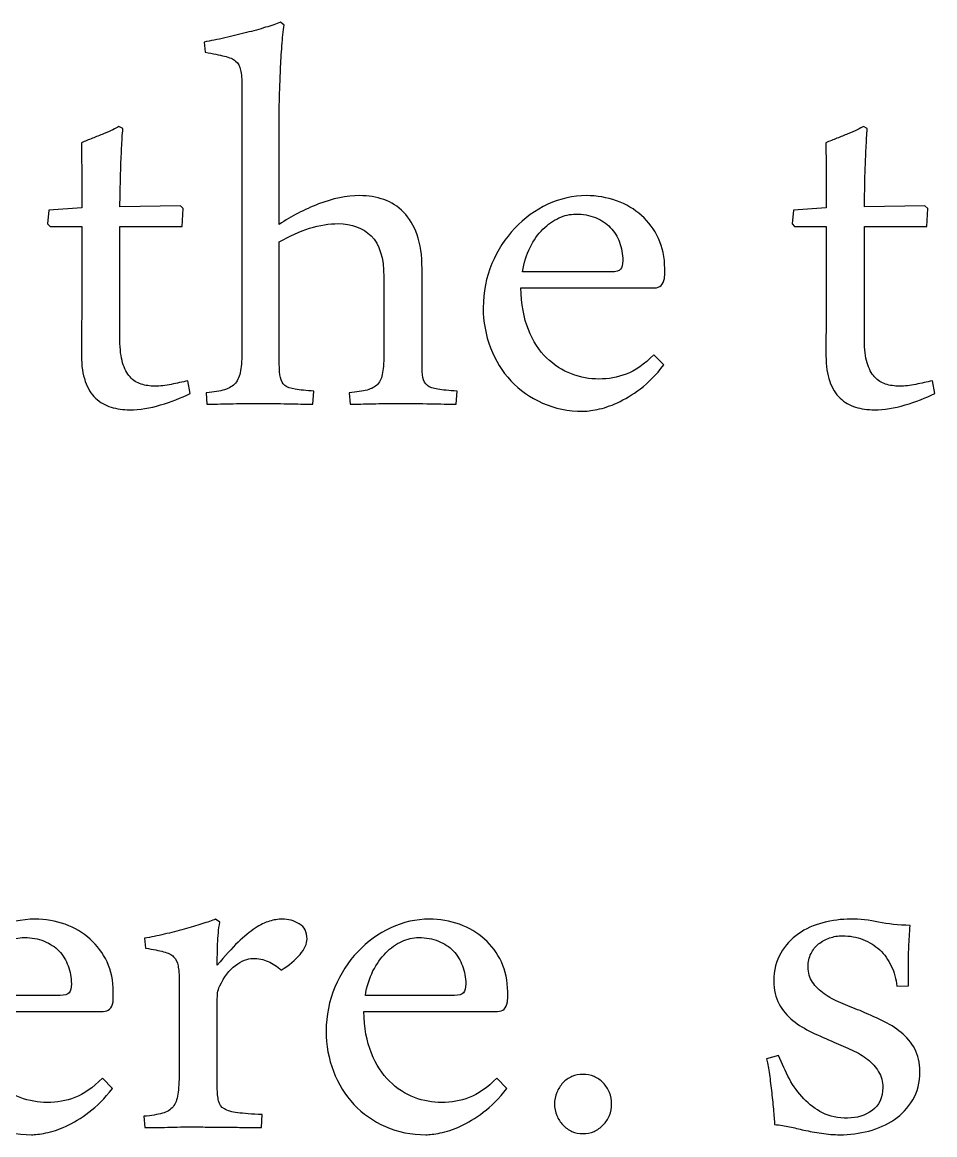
# Model space of a CAD drawing. Extents: x -303 to 288, y -142 to 145.
# Drawn here: x 29.08 to 39.76, y -122.49 to -109.47 of the extents above; entities that cross this region are included whole.
import ezdxf

# ---------------------------------------------------------------- set-up
doc = ezdxf.new("R2010")
doc.units = 0
doc.header["$MEASUREMENT"] = 0
doc.layers.add('LAYER_1', color=7, linetype='CONTINUOUS')

msp = doc.modelspace()

# ---------------------------------------------------------------- linework, layer by layer
at = {"layer": 'LAYER_1', "color": 250}
for points, knots in [([(32.1485, -109.5019), (32.1372, -109.571), (32.1287, -109.6529), (32.1216, -109.746), (32.1216, -109.746), (32.1146, -109.8406), (32.1089, -109.9337), (32.1047, -110.0282), (32.1047, -110.0282), (32.1005, -110.1214), (32.0977, -110.2089), (32.0948, -110.2921), (32.0948, -110.2921), (32.092, -110.3754), (32.0906, -110.4403), (32.0906, -110.4911), (32.0906, -110.4911), (32.0906, -110.4911), (32.0906, -111.8344), (32.0906, -111.8344), (32.0906, -111.8344), (32.2317, -111.7399), (32.3841, -111.6609), (32.5492, -111.596), (32.5492, -111.596), (32.7157, -111.5311), (32.8766, -111.4986), (33.0332, -111.4986), (33.0332, -111.4986), (33.132, -111.4986), (33.2265, -111.5141), (33.314, -111.5452), (33.314, -111.5452), (33.4029, -111.5748), (33.4805, -111.6242), (33.5454, -111.6919), (33.5454, -111.6919), (33.6118, -111.7597), (33.664, -111.8471), (33.7035, -111.9558), (33.7035, -111.9558), (33.7416, -112.0645), (33.7613, -112.1985), (33.7613, -112.3551), (33.7613, -112.3551), (33.7613, -112.3551), (33.7613, -113.4671), (33.7613, -113.4671), (33.7613, -113.4671), (33.7613, -113.5334), (33.7642, -113.5856), (33.7712, -113.6265), (33.7712, -113.6265), (33.7783, -113.6661), (33.7952, -113.6971), (33.8234, -113.7197), (33.8234, -113.7197), (33.8502, -113.7408), (33.8926, -113.7564), (33.9476, -113.7648), (33.9476, -113.7648), (34.0026, -113.7733), (34.076, -113.7804), (34.1706, -113.786), (34.1706, -113.786), (34.1706, -113.786), (34.1621, -113.9384), (34.1621, -113.9384), (34.1621, -113.9384), (34.0732, -113.9384), (33.973, -113.937), (33.8587, -113.9342), (33.8587, -113.9342), (33.7444, -113.9313), (33.6202, -113.9299), (33.4876, -113.9299), (33.4876, -113.9299), (33.3803, -113.9299), (33.2787, -113.9313), (33.1828, -113.9342), (33.1828, -113.9342), (33.0854, -113.937), (32.9994, -113.9384), (32.9217, -113.9384), (32.9217, -113.9384), (32.9217, -113.9384), (32.909, -113.8058), (32.909, -113.8058), (32.909, -113.8058), (32.9951, -113.7973), (33.0643, -113.7874), (33.1179, -113.7733), (33.1179, -113.7733), (33.1715, -113.7592), (33.2138, -113.7366), (33.2421, -113.7042), (33.2421, -113.7042), (33.2717, -113.6731), (33.29, -113.628), (33.2999, -113.5687), (33.2999, -113.5687), (33.3098, -113.5094), (33.314, -113.4276), (33.314, -113.3217), (33.314, -113.3217), (33.314, -113.3217), (33.314, -112.4497), (33.314, -112.4497), (33.314, -112.4497), (33.314, -112.2267), (33.2646, -112.0673), (33.1659, -111.9699), (33.1659, -111.9699), (33.0671, -111.874), (32.9387, -111.826), (32.7806, -111.826), (32.7806, -111.826), (32.6762, -111.826), (32.5647, -111.8443), (32.4462, -111.881), (32.4462, -111.881), (32.3277, -111.9191), (32.2091, -111.9713), (32.0906, -112.0405), (32.0906, -112.0405), (32.0906, -112.0405), (32.0906, -113.4671), (32.0906, -113.4671), (32.0906, -113.4671), (32.0906, -113.5334), (32.0948, -113.5856), (32.1033, -113.6265), (32.1033, -113.6265), (32.1118, -113.6661), (32.1287, -113.6971), (32.1569, -113.7197), (32.1569, -113.7197), (32.1851, -113.7408), (32.2247, -113.7564), (32.2783, -113.7648), (32.2783, -113.7648), (32.3333, -113.7733), (32.4053, -113.7804), (32.4956, -113.786), (32.4956, -113.786), (32.4956, -113.786), (32.4829, -113.9384), (32.4829, -113.9384), (32.4829, -113.9384), (32.3954, -113.9384), (32.2966, -113.937), (32.188, -113.9342), (32.188, -113.9342), (32.0793, -113.9313), (31.958, -113.9299), (31.8267, -113.9299), (31.8267, -113.9299), (31.7181, -113.9299), (31.6137, -113.9313), (31.5121, -113.9342), (31.5121, -113.9342), (31.4105, -113.937), (31.3201, -113.9384), (31.2439, -113.9384), (31.2439, -113.9384), (31.2439, -113.9384), (31.2355, -113.8058), (31.2355, -113.8058), (31.2355, -113.8058), (31.3258, -113.7973), (31.3978, -113.786), (31.4514, -113.7691), (31.4514, -113.7691), (31.5064, -113.7521), (31.5473, -113.7267), (31.5784, -113.6929), (31.5784, -113.6929), (31.608, -113.6576), (31.6278, -113.6096), (31.6376, -113.5475), (31.6376, -113.5475), (31.6475, -113.4854), (31.6532, -113.4022), (31.6532, -113.2978), (31.6532, -113.2978), (31.6532, -113.2978), (31.6532, -110.2173), (31.6532, -110.2173), (31.6532, -110.2173), (31.6532, -110.1383), (31.6475, -110.0748), (31.6376, -110.0297), (31.6376, -110.0297), (31.6278, -109.9845), (31.6094, -109.9492), (31.5798, -109.9238), (31.5798, -109.9238), (31.5516, -109.8998), (31.5078, -109.8801), (31.45, -109.866), (31.45, -109.866), (31.3921, -109.8519), (31.3159, -109.8377), (31.2228, -109.8208), (31.2228, -109.8208), (31.2228, -109.8208), (31.2101, -109.7009), (31.2101, -109.7009), (31.2101, -109.7009), (31.2877, -109.6868), (31.3695, -109.6712), (31.4556, -109.6515), (31.4556, -109.6515), (31.5431, -109.6317), (31.6264, -109.612), (31.7068, -109.5908), (31.7068, -109.5908), (31.7858, -109.571), (31.862, -109.5499), (31.9311, -109.5287), (31.9311, -109.5287), (32.0017, -109.509), (32.0596, -109.4892), (32.1033, -109.4694), (32.1033, -109.4694), (32.1033, -109.4694), (32.1485, -109.5019), (32.1485, -109.5019)], [0, 0, 0, 0, 0.0172414, 0.0172414, 0.0172414, 0.0172414, 0.0344828, 0.0344828, 0.0344828, 0.0344828, 0.0517241, 0.0517241, 0.0517241, 0.0517241, 0.0689655, 0.0689655, 0.0689655, 0.0689655, 0.0862069, 0.0862069, 0.0862069, 0.0862069, 0.1034483, 0.1034483, 0.1034483, 0.1034483, 0.1206897, 0.1206897, 0.1206897, 0.1206897, 0.137931, 0.137931, 0.137931, 0.137931, 0.1551724, 0.1551724, 0.1551724, 0.1551724, 0.1724138, 0.1724138, 0.1724138, 0.1724138, 0.1896552, 0.1896552, 0.1896552, 0.1896552, 0.2068966, 0.2068966, 0.2068966, 0.2068966, 0.2241379, 0.2241379, 0.2241379, 0.2241379, 0.2413793, 0.2413793, 0.2413793, 0.2413793, 0.2586207, 0.2586207, 0.2586207, 0.2586207, 0.2758621, 0.2758621, 0.2758621, 0.2758621, 0.2931034, 0.2931034, 0.2931034, 0.2931034, 0.3103448, 0.3103448, 0.3103448, 0.3103448, 0.3275862, 0.3275862, 0.3275862, 0.3275862, 0.3448276, 0.3448276, 0.3448276, 0.3448276, 0.362069, 0.362069, 0.362069, 0.362069, 0.3793103, 0.3793103, 0.3793103, 0.3793103, 0.3965517, 0.3965517, 0.3965517, 0.3965517, 0.4137931, 0.4137931, 0.4137931, 0.4137931, 0.4310345, 0.4310345, 0.4310345, 0.4310345, 0.4482759, 0.4482759, 0.4482759, 0.4482759, 0.4655172, 0.4655172, 0.4655172, 0.4655172, 0.4827586, 0.4827586, 0.4827586, 0.4827586, 0.5, 0.5, 0.5, 0.5, 0.5172414, 0.5172414, 0.5172414, 0.5172414, 0.5344828, 0.5344828, 0.5344828, 0.5344828, 0.5517241, 0.5517241, 0.5517241, 0.5517241, 0.5689655, 0.5689655, 0.5689655, 0.5689655, 0.5862069, 0.5862069, 0.5862069, 0.5862069, 0.6034483, 0.6034483, 0.6034483, 0.6034483, 0.6206897, 0.6206897, 0.6206897, 0.6206897, 0.637931, 0.637931, 0.637931, 0.637931, 0.6551724, 0.6551724, 0.6551724, 0.6551724, 0.6724138, 0.6724138, 0.6724138, 0.6724138, 0.6896552, 0.6896552, 0.6896552, 0.6896552, 0.7068966, 0.7068966, 0.7068966, 0.7068966, 0.7241379, 0.7241379, 0.7241379, 0.7241379, 0.7413793, 0.7413793, 0.7413793, 0.7413793, 0.7586207, 0.7586207, 0.7586207, 0.7586207, 0.7758621, 0.7758621, 0.7758621, 0.7758621, 0.7931034, 0.7931034, 0.7931034, 0.7931034, 0.8103448, 0.8103448, 0.8103448, 0.8103448, 0.8275862, 0.8275862, 0.8275862, 0.8275862, 0.8448276, 0.8448276, 0.8448276, 0.8448276, 0.862069, 0.862069, 0.862069, 0.862069, 0.8793103, 0.8793103, 0.8793103, 0.8793103, 0.8965517, 0.8965517, 0.8965517, 0.8965517, 0.9137931, 0.9137931, 0.9137931, 0.9137931, 0.9310345, 0.9310345, 0.9310345, 0.9310345, 0.9482759, 0.9482759, 0.9482759, 0.9482759, 0.9655172, 0.9655172, 0.9655172, 0.9655172, 1, 1, 1, 1]), ([(30.2604, -110.714), (30.2548, -110.7804), (30.2491, -110.8566), (30.2463, -110.9426), (30.2463, -110.9426), (30.2421, -111.0301), (30.2378, -111.1162), (30.235, -111.2037), (30.235, -111.2037), (30.2322, -111.2912), (30.2308, -111.3716), (30.2294, -111.4478), (30.2294, -111.4478), (30.228, -111.524), (30.2265, -111.5847), (30.2265, -111.6313), (30.2265, -111.6313), (30.2265, -111.6313), (30.9335, -111.6186), (30.9335, -111.6186), (30.9335, -111.6186), (30.9335, -111.6186), (30.9674, -111.6482), (30.9674, -111.6482), (30.9674, -111.6482), (30.9674, -111.6482), (30.9547, -111.8584), (30.9547, -111.8584), (30.9547, -111.8584), (30.9547, -111.8584), (30.2265, -111.8584), (30.2265, -111.8584), (30.2265, -111.8584), (30.2265, -111.8584), (30.2265, -113.1905), (30.2265, -113.1905), (30.2265, -113.1905), (30.2265, -113.2978), (30.2378, -113.3852), (30.2576, -113.4544), (30.2576, -113.4544), (30.2788, -113.5235), (30.307, -113.5786), (30.3451, -113.6195), (30.3451, -113.6195), (30.3818, -113.6618), (30.4255, -113.69), (30.4749, -113.7042), (30.4749, -113.7042), (30.5243, -113.7197), (30.5779, -113.7281), (30.6358, -113.7281), (30.6358, -113.7281), (30.6964, -113.7281), (30.7599, -113.7211), (30.8263, -113.707), (30.8263, -113.707), (30.8926, -113.6929), (30.9575, -113.6788), (31.021, -113.6661), (31.021, -113.6661), (31.021, -113.6661), (31.0492, -113.8142), (31.0492, -113.8142), (31.0492, -113.8142), (30.942, -113.8664), (30.8263, -113.9116), (30.7021, -113.9483), (30.7021, -113.9483), (30.5779, -113.9864), (30.458, -114.0047), (30.3423, -114.0047), (30.3423, -114.0047), (30.2632, -114.0047), (30.1884, -113.9948), (30.1221, -113.9737), (30.1221, -113.9737), (30.0544, -113.9525), (29.9937, -113.9172), (29.9415, -113.8678), (29.9415, -113.8678), (29.8893, -113.8185), (29.8484, -113.7535), (29.8202, -113.6717), (29.8202, -113.6717), (29.7905, -113.5899), (29.7764, -113.4911), (29.7764, -113.3725), (29.7764, -113.3725), (29.7764, -113.3725), (29.7764, -113.2611), (29.7764, -113.2611), (29.7764, -113.2611), (29.7764, -113.2103), (29.7764, -113.1313), (29.7778, -113.0212), (29.7778, -113.0212), (29.7792, -112.9097), (29.7806, -112.763), (29.7806, -112.5781), (29.7806, -112.5781), (29.7806, -112.5781), (29.7806, -111.8584), (29.7806, -111.8584), (29.7806, -111.8584), (29.7806, -111.8584), (29.4081, -111.8584), (29.4081, -111.8584), (29.4081, -111.8584), (29.4081, -111.8584), (29.3799, -111.8302), (29.3799, -111.8302), (29.3799, -111.8302), (29.3799, -111.8302), (29.3954, -111.6694), (29.3954, -111.6694), (29.3954, -111.6694), (29.3954, -111.6694), (29.7806, -111.6397), (29.7806, -111.6397), (29.7806, -111.6397), (29.7806, -111.6397), (29.7806, -111.2968), (29.7806, -111.2968), (29.7806, -111.2968), (29.7806, -111.2277), (29.7792, -111.1571), (29.7778, -111.0866), (29.7778, -111.0866), (29.7764, -111.0146), (29.7764, -110.9455), (29.7764, -110.8791), (29.7764, -110.8791), (29.8173, -110.8622), (29.8611, -110.8453), (29.9048, -110.8269), (29.9048, -110.8269), (29.9486, -110.81), (29.9909, -110.7916), (30.0332, -110.7761), (30.0332, -110.7761), (30.0741, -110.7592), (30.1108, -110.7437), (30.1419, -110.7281), (30.1419, -110.7281), (30.1743, -110.7126), (30.1983, -110.6999), (30.2153, -110.6886), (30.2153, -110.6886), (30.2153, -110.6886), (30.2604, -110.714), (30.2604, -110.714)], [0, 0, 0, 0, 0.025641, 0.025641, 0.025641, 0.025641, 0.0512821, 0.0512821, 0.0512821, 0.0512821, 0.0769231, 0.0769231, 0.0769231, 0.0769231, 0.1025641, 0.1025641, 0.1025641, 0.1025641, 0.1282051, 0.1282051, 0.1282051, 0.1282051, 0.1538462, 0.1538462, 0.1538462, 0.1538462, 0.1794872, 0.1794872, 0.1794872, 0.1794872, 0.2051282, 0.2051282, 0.2051282, 0.2051282, 0.2307692, 0.2307692, 0.2307692, 0.2307692, 0.2564103, 0.2564103, 0.2564103, 0.2564103, 0.2820513, 0.2820513, 0.2820513, 0.2820513, 0.3076923, 0.3076923, 0.3076923, 0.3076923, 0.3333333, 0.3333333, 0.3333333, 0.3333333, 0.3589744, 0.3589744, 0.3589744, 0.3589744, 0.3846154, 0.3846154, 0.3846154, 0.3846154, 0.4102564, 0.4102564, 0.4102564, 0.4102564, 0.4358974, 0.4358974, 0.4358974, 0.4358974, 0.4615385, 0.4615385, 0.4615385, 0.4615385, 0.4871795, 0.4871795, 0.4871795, 0.4871795, 0.5128205, 0.5128205, 0.5128205, 0.5128205, 0.5384615, 0.5384615, 0.5384615, 0.5384615, 0.5641026, 0.5641026, 0.5641026, 0.5641026, 0.5897436, 0.5897436, 0.5897436, 0.5897436, 0.6153846, 0.6153846, 0.6153846, 0.6153846, 0.6410256, 0.6410256, 0.6410256, 0.6410256, 0.6666667, 0.6666667, 0.6666667, 0.6666667, 0.6923077, 0.6923077, 0.6923077, 0.6923077, 0.7179487, 0.7179487, 0.7179487, 0.7179487, 0.7435897, 0.7435897, 0.7435897, 0.7435897, 0.7692308, 0.7692308, 0.7692308, 0.7692308, 0.7948718, 0.7948718, 0.7948718, 0.7948718, 0.8205128, 0.8205128, 0.8205128, 0.8205128, 0.8461538, 0.8461538, 0.8461538, 0.8461538, 0.8717949, 0.8717949, 0.8717949, 0.8717949, 0.8974359, 0.8974359, 0.8974359, 0.8974359, 0.9230769, 0.9230769, 0.9230769, 0.9230769, 0.9487179, 0.9487179, 0.9487179, 0.9487179, 1, 1, 1, 1]), ([(38.9711, -110.714), (38.9655, -110.7804), (38.9598, -110.8566), (38.957, -110.9426), (38.957, -110.9426), (38.9528, -111.0301), (38.9485, -111.1162), (38.9457, -111.2037), (38.9457, -111.2037), (38.9429, -111.2912), (38.9415, -111.3716), (38.9401, -111.4478), (38.9401, -111.4478), (38.9387, -111.524), (38.9372, -111.5847), (38.9372, -111.6313), (38.9372, -111.6313), (38.9372, -111.6313), (39.6442, -111.6186), (39.6442, -111.6186), (39.6442, -111.6186), (39.6442, -111.6186), (39.6781, -111.6482), (39.6781, -111.6482), (39.6781, -111.6482), (39.6781, -111.6482), (39.6654, -111.8584), (39.6654, -111.8584), (39.6654, -111.8584), (39.6654, -111.8584), (38.9372, -111.8584), (38.9372, -111.8584), (38.9372, -111.8584), (38.9372, -111.8584), (38.9372, -113.1905), (38.9372, -113.1905), (38.9372, -113.1905), (38.9372, -113.2978), (38.9485, -113.3852), (38.9683, -113.4544), (38.9683, -113.4544), (38.9895, -113.5235), (39.0177, -113.5786), (39.0558, -113.6195), (39.0558, -113.6195), (39.0925, -113.6618), (39.1362, -113.69), (39.1856, -113.7042), (39.1856, -113.7042), (39.235, -113.7197), (39.2886, -113.7281), (39.3465, -113.7281), (39.3465, -113.7281), (39.4071, -113.7281), (39.4706, -113.7211), (39.537, -113.707), (39.537, -113.707), (39.6033, -113.6929), (39.6682, -113.6788), (39.7317, -113.6661), (39.7317, -113.6661), (39.7317, -113.6661), (39.7599, -113.8142), (39.7599, -113.8142), (39.7599, -113.8142), (39.6527, -113.8664), (39.537, -113.9116), (39.4128, -113.9483), (39.4128, -113.9483), (39.2886, -113.9864), (39.1687, -114.0047), (39.053, -114.0047), (39.053, -114.0047), (38.9739, -114.0047), (38.8991, -113.9948), (38.8328, -113.9737), (38.8328, -113.9737), (38.7651, -113.9525), (38.7044, -113.9172), (38.6522, -113.8678), (38.6522, -113.8678), (38.6, -113.8185), (38.5591, -113.7535), (38.5309, -113.6717), (38.5309, -113.6717), (38.5012, -113.5899), (38.4871, -113.4911), (38.4871, -113.3725), (38.4871, -113.3725), (38.4871, -113.3725), (38.4871, -113.2611), (38.4871, -113.2611), (38.4871, -113.2611), (38.4871, -113.2103), (38.4871, -113.1313), (38.4885, -113.0212), (38.4885, -113.0212), (38.4899, -112.9097), (38.4913, -112.763), (38.4913, -112.5781), (38.4913, -112.5781), (38.4913, -112.5781), (38.4913, -111.8584), (38.4913, -111.8584), (38.4913, -111.8584), (38.4913, -111.8584), (38.1188, -111.8584), (38.1188, -111.8584), (38.1188, -111.8584), (38.1188, -111.8584), (38.0906, -111.8302), (38.0906, -111.8302), (38.0906, -111.8302), (38.0906, -111.8302), (38.1061, -111.6694), (38.1061, -111.6694), (38.1061, -111.6694), (38.1061, -111.6694), (38.4913, -111.6397), (38.4913, -111.6397), (38.4913, -111.6397), (38.4913, -111.6397), (38.4913, -111.2968), (38.4913, -111.2968), (38.4913, -111.2968), (38.4913, -111.2277), (38.4899, -111.1571), (38.4885, -111.0866), (38.4885, -111.0866), (38.4871, -111.0146), (38.4871, -110.9455), (38.4871, -110.8791), (38.4871, -110.8791), (38.528, -110.8622), (38.5718, -110.8453), (38.6155, -110.8269), (38.6155, -110.8269), (38.6593, -110.81), (38.7016, -110.7916), (38.7439, -110.7761), (38.7439, -110.7761), (38.7848, -110.7592), (38.8215, -110.7437), (38.8526, -110.7281), (38.8526, -110.7281), (38.885, -110.7126), (38.909, -110.6999), (38.926, -110.6886), (38.926, -110.6886), (38.926, -110.6886), (38.9711, -110.714), (38.9711, -110.714)], [0, 0, 0, 0, 0.025641, 0.025641, 0.025641, 0.025641, 0.0512821, 0.0512821, 0.0512821, 0.0512821, 0.0769231, 0.0769231, 0.0769231, 0.0769231, 0.1025641, 0.1025641, 0.1025641, 0.1025641, 0.1282051, 0.1282051, 0.1282051, 0.1282051, 0.1538462, 0.1538462, 0.1538462, 0.1538462, 0.1794872, 0.1794872, 0.1794872, 0.1794872, 0.2051282, 0.2051282, 0.2051282, 0.2051282, 0.2307692, 0.2307692, 0.2307692, 0.2307692, 0.2564103, 0.2564103, 0.2564103, 0.2564103, 0.2820513, 0.2820513, 0.2820513, 0.2820513, 0.3076923, 0.3076923, 0.3076923, 0.3076923, 0.3333333, 0.3333333, 0.3333333, 0.3333333, 0.3589744, 0.3589744, 0.3589744, 0.3589744, 0.3846154, 0.3846154, 0.3846154, 0.3846154, 0.4102564, 0.4102564, 0.4102564, 0.4102564, 0.4358974, 0.4358974, 0.4358974, 0.4358974, 0.4615385, 0.4615385, 0.4615385, 0.4615385, 0.4871795, 0.4871795, 0.4871795, 0.4871795, 0.5128205, 0.5128205, 0.5128205, 0.5128205, 0.5384615, 0.5384615, 0.5384615, 0.5384615, 0.5641026, 0.5641026, 0.5641026, 0.5641026, 0.5897436, 0.5897436, 0.5897436, 0.5897436, 0.6153846, 0.6153846, 0.6153846, 0.6153846, 0.6410256, 0.6410256, 0.6410256, 0.6410256, 0.6666667, 0.6666667, 0.6666667, 0.6666667, 0.6923077, 0.6923077, 0.6923077, 0.6923077, 0.7179487, 0.7179487, 0.7179487, 0.7179487, 0.7435897, 0.7435897, 0.7435897, 0.7435897, 0.7692308, 0.7692308, 0.7692308, 0.7692308, 0.7948718, 0.7948718, 0.7948718, 0.7948718, 0.8205128, 0.8205128, 0.8205128, 0.8205128, 0.8461538, 0.8461538, 0.8461538, 0.8461538, 0.8717949, 0.8717949, 0.8717949, 0.8717949, 0.8974359, 0.8974359, 0.8974359, 0.8974359, 0.9230769, 0.9230769, 0.9230769, 0.9230769, 0.9487179, 0.9487179, 0.9487179, 0.9487179, 1, 1, 1, 1]), ([(36.5892, -113.4798), (36.5003, -113.5955), (36.41, -113.6886), (36.3154, -113.7592), (36.3154, -113.7592), (36.2223, -113.8283), (36.132, -113.8834), (36.0473, -113.9215), (36.0473, -113.9215), (35.9612, -113.961), (35.8836, -113.9864), (35.8117, -114.0005), (35.8117, -114.0005), (35.7397, -114.0146), (35.6833, -114.0217), (35.6423, -114.0217), (35.6423, -114.0217), (35.4716, -114.0217), (35.3135, -113.9892), (35.171, -113.9257), (35.171, -113.9257), (35.0271, -113.8622), (34.9043, -113.7761), (34.8013, -113.6661), (34.8013, -113.6661), (34.6969, -113.556), (34.6179, -113.4262), (34.5614, -113.2794), (34.5614, -113.2794), (34.505, -113.1313), (34.4768, -112.9746), (34.4768, -112.8095), (34.4768, -112.8095), (34.4768, -112.6247), (34.5106, -112.4539), (34.577, -112.2945), (34.577, -112.2945), (34.6447, -112.1364), (34.735, -111.9981), (34.8465, -111.8796), (34.8465, -111.8796), (34.958, -111.7611), (35.0864, -111.6679), (35.2331, -111.6002), (35.2331, -111.6002), (35.3785, -111.5325), (35.5294, -111.4986), (35.6833, -111.4986), (35.6833, -111.4986), (35.8074, -111.4986), (35.9246, -111.5198), (36.0374, -111.5593), (36.0374, -111.5593), (36.1489, -111.5988), (36.2463, -111.6567), (36.3281, -111.7314), (36.3281, -111.7314), (36.4114, -111.8048), (36.4777, -111.8951), (36.5271, -111.9995), (36.5271, -111.9995), (36.5765, -112.104), (36.6005, -112.2211), (36.6005, -112.3509), (36.6005, -112.3509), (36.6005, -112.3509), (36.6005, -112.4088), (36.6005, -112.4088), (36.6005, -112.4088), (36.6005, -112.4088), (36.5976, -112.4666), (36.5976, -112.4666), (36.5976, -112.4666), (36.5835, -112.5414), (36.544, -112.5781), (36.4819, -112.5781), (36.4819, -112.5781), (36.4819, -112.5781), (34.9184, -112.5781), (34.9184, -112.5781), (34.9184, -112.5781), (34.9213, -112.7686), (34.9509, -112.9309), (35.0059, -113.0663), (35.0059, -113.0663), (35.061, -113.2018), (35.1315, -113.3119), (35.219, -113.3965), (35.219, -113.3965), (35.3051, -113.4826), (35.4024, -113.5447), (35.5097, -113.5856), (35.5097, -113.5856), (35.6169, -113.6251), (35.7228, -113.6449), (35.8286, -113.6449), (35.8286, -113.6449), (35.9415, -113.6449), (36.0487, -113.6251), (36.1503, -113.587), (36.1503, -113.587), (36.2519, -113.5489), (36.3606, -113.4727), (36.4735, -113.3598), (36.4735, -113.3598), (36.4735, -113.3598), (36.5892, -113.4798), (36.5892, -113.4798)], [0, 0, 0, 0, 0.0357143, 0.0357143, 0.0357143, 0.0357143, 0.0714286, 0.0714286, 0.0714286, 0.0714286, 0.1071429, 0.1071429, 0.1071429, 0.1071429, 0.1428571, 0.1428571, 0.1428571, 0.1428571, 0.1785714, 0.1785714, 0.1785714, 0.1785714, 0.2142857, 0.2142857, 0.2142857, 0.2142857, 0.25, 0.25, 0.25, 0.25, 0.2857143, 0.2857143, 0.2857143, 0.2857143, 0.3214286, 0.3214286, 0.3214286, 0.3214286, 0.3571429, 0.3571429, 0.3571429, 0.3571429, 0.3928571, 0.3928571, 0.3928571, 0.3928571, 0.4285714, 0.4285714, 0.4285714, 0.4285714, 0.4642857, 0.4642857, 0.4642857, 0.4642857, 0.5, 0.5, 0.5, 0.5, 0.5357143, 0.5357143, 0.5357143, 0.5357143, 0.5714286, 0.5714286, 0.5714286, 0.5714286, 0.6071429, 0.6071429, 0.6071429, 0.6071429, 0.6428571, 0.6428571, 0.6428571, 0.6428571, 0.6785714, 0.6785714, 0.6785714, 0.6785714, 0.7142857, 0.7142857, 0.7142857, 0.7142857, 0.75, 0.75, 0.75, 0.75, 0.7857143, 0.7857143, 0.7857143, 0.7857143, 0.8214286, 0.8214286, 0.8214286, 0.8214286, 0.8571429, 0.8571429, 0.8571429, 0.8571429, 0.8928571, 0.8928571, 0.8928571, 0.8928571, 0.9285714, 0.9285714, 0.9285714, 0.9285714, 1, 1, 1, 1]), ([(35.9768, -112.3918), (36.0318, -112.3918), (36.0685, -112.382), (36.084, -112.3608), (36.084, -112.3608), (36.1009, -112.341), (36.1094, -112.3058), (36.1094, -112.2564), (36.1094, -112.2564), (36.1094, -112.1816), (36.0967, -112.111), (36.0713, -112.0447), (36.0713, -112.0447), (36.0473, -111.9784), (36.012, -111.9205), (35.9641, -111.8711), (35.9641, -111.8711), (35.9175, -111.8217), (35.8596, -111.7837), (35.7905, -111.7554), (35.7905, -111.7554), (35.7214, -111.7286), (35.6452, -111.7145), (35.5591, -111.7145), (35.5591, -111.7145), (35.4928, -111.7145), (35.4264, -111.73), (35.3615, -111.7597), (35.3615, -111.7597), (35.2952, -111.7907), (35.2331, -111.8344), (35.1753, -111.8923), (35.1753, -111.8923), (35.1174, -111.9502), (35.0666, -112.0207), (35.0243, -112.1054), (35.0243, -112.1054), (34.9819, -112.1886), (34.9523, -112.2846), (34.9354, -112.3918), (34.9354, -112.3918), (34.9354, -112.3918), (35.9768, -112.3918), (35.9768, -112.3918)], [0, 0, 0, 0, 0.0833333, 0.0833333, 0.0833333, 0.0833333, 0.1666667, 0.1666667, 0.1666667, 0.1666667, 0.25, 0.25, 0.25, 0.25, 0.3333333, 0.3333333, 0.3333333, 0.3333333, 0.4166667, 0.4166667, 0.4166667, 0.4166667, 0.5, 0.5, 0.5, 0.5, 0.5833333, 0.5833333, 0.5833333, 0.5833333, 0.6666667, 0.6666667, 0.6666667, 0.6666667, 0.75, 0.75, 0.75, 0.75, 0.8333333, 0.8333333, 0.8333333, 0.8333333, 1, 1, 1, 1]), ([(30.1376, -121.9464), (30.0487, -122.0621), (29.9584, -122.1552), (29.8638, -122.2258), (29.8638, -122.2258), (29.7707, -122.2949), (29.6804, -122.35), (29.5957, -122.3881), (29.5957, -122.3881), (29.5096, -122.4276), (29.432, -122.453), (29.3601, -122.4671), (29.3601, -122.4671), (29.2881, -122.4812), (29.2317, -122.4883), (29.1907, -122.4883), (29.1907, -122.4883), (29.02, -122.4883), (28.8619, -122.4558), (28.7194, -122.3923), (28.7194, -122.3923), (28.5755, -122.3288), (28.4527, -122.2427), (28.3497, -122.1327), (28.3497, -122.1327), (28.2453, -122.0226), (28.1663, -121.8928), (28.1098, -121.746), (28.1098, -121.746), (28.0534, -121.5979), (28.0252, -121.4412), (28.0252, -121.2761), (28.0252, -121.2761), (28.0252, -121.0913), (28.059, -120.9205), (28.1254, -120.7611), (28.1254, -120.7611), (28.1931, -120.603), (28.2834, -120.4647), (28.3949, -120.3462), (28.3949, -120.3462), (28.5064, -120.2277), (28.6348, -120.1345), (28.7815, -120.0668), (28.7815, -120.0668), (28.9269, -119.9991), (29.0778, -119.9652), (29.2317, -119.9652), (29.2317, -119.9652), (29.3558, -119.9652), (29.473, -119.9864), (29.5858, -120.0259), (29.5858, -120.0259), (29.6973, -120.0654), (29.7947, -120.1233), (29.8765, -120.198), (29.8765, -120.198), (29.9598, -120.2714), (30.0261, -120.3617), (30.0755, -120.4661), (30.0755, -120.4661), (30.1249, -120.5706), (30.1489, -120.6877), (30.1489, -120.8175), (30.1489, -120.8175), (30.1489, -120.8175), (30.1489, -120.8754), (30.1489, -120.8754), (30.1489, -120.8754), (30.1489, -120.8754), (30.146, -120.9332), (30.146, -120.9332), (30.146, -120.9332), (30.1319, -121.008), (30.0924, -121.0447), (30.0303, -121.0447), (30.0303, -121.0447), (30.0303, -121.0447), (28.4668, -121.0447), (28.4668, -121.0447), (28.4668, -121.0447), (28.4697, -121.2352), (28.4993, -121.3975), (28.5543, -121.5329), (28.5543, -121.5329), (28.6094, -121.6684), (28.6799, -121.7785), (28.7674, -121.8631), (28.7674, -121.8631), (28.8535, -121.9492), (28.9508, -122.0113), (29.0581, -122.0522), (29.0581, -122.0522), (29.1653, -122.0917), (29.2712, -122.1115), (29.377, -122.1115), (29.377, -122.1115), (29.4899, -122.1115), (29.5971, -122.0917), (29.6987, -122.0536), (29.6987, -122.0536), (29.8003, -122.0155), (29.909, -121.9393), (30.0219, -121.8264), (30.0219, -121.8264), (30.0219, -121.8264), (30.1376, -121.9464), (30.1376, -121.9464)], [0, 0, 0, 0, 0.0357143, 0.0357143, 0.0357143, 0.0357143, 0.0714286, 0.0714286, 0.0714286, 0.0714286, 0.1071429, 0.1071429, 0.1071429, 0.1071429, 0.1428571, 0.1428571, 0.1428571, 0.1428571, 0.1785714, 0.1785714, 0.1785714, 0.1785714, 0.2142857, 0.2142857, 0.2142857, 0.2142857, 0.25, 0.25, 0.25, 0.25, 0.2857143, 0.2857143, 0.2857143, 0.2857143, 0.3214286, 0.3214286, 0.3214286, 0.3214286, 0.3571429, 0.3571429, 0.3571429, 0.3571429, 0.3928571, 0.3928571, 0.3928571, 0.3928571, 0.4285714, 0.4285714, 0.4285714, 0.4285714, 0.4642857, 0.4642857, 0.4642857, 0.4642857, 0.5, 0.5, 0.5, 0.5, 0.5357143, 0.5357143, 0.5357143, 0.5357143, 0.5714286, 0.5714286, 0.5714286, 0.5714286, 0.6071429, 0.6071429, 0.6071429, 0.6071429, 0.6428571, 0.6428571, 0.6428571, 0.6428571, 0.6785714, 0.6785714, 0.6785714, 0.6785714, 0.7142857, 0.7142857, 0.7142857, 0.7142857, 0.75, 0.75, 0.75, 0.75, 0.7857143, 0.7857143, 0.7857143, 0.7857143, 0.8214286, 0.8214286, 0.8214286, 0.8214286, 0.8571429, 0.8571429, 0.8571429, 0.8571429, 0.8928571, 0.8928571, 0.8928571, 0.8928571, 0.9285714, 0.9285714, 0.9285714, 0.9285714, 1, 1, 1, 1]), ([(31.8831, -122.405), (31.8379, -122.405), (31.7857, -122.405), (31.7236, -122.4036), (31.7236, -122.4036), (31.6615, -122.4022), (31.5938, -122.4008), (31.5232, -122.4008), (31.5232, -122.4008), (31.4513, -122.4008), (31.3779, -122.4008), (31.3031, -122.3994), (31.3031, -122.3994), (31.2297, -122.3979), (31.1592, -122.3965), (31.0928, -122.3965), (31.0928, -122.3965), (30.9856, -122.3965), (30.8826, -122.3979), (30.7824, -122.4008), (30.7824, -122.4008), (30.6836, -122.4036), (30.5947, -122.405), (30.5185, -122.405), (30.5185, -122.405), (30.5185, -122.405), (30.5058, -122.2724), (30.5058, -122.2724), (30.5058, -122.2724), (30.5961, -122.2639), (30.6695, -122.2526), (30.7231, -122.2371), (30.7231, -122.2371), (30.7768, -122.223), (30.8177, -122.1976), (30.8473, -122.1609), (30.8473, -122.1609), (30.8755, -122.1256), (30.8953, -122.0762), (30.9052, -122.0141), (30.9052, -122.0141), (30.9136, -121.952), (30.9193, -121.8688), (30.9193, -121.7644), (30.9193, -121.7644), (30.9193, -121.7644), (30.9193, -120.6933), (30.9193, -120.6933), (30.9193, -120.6933), (30.9193, -120.6157), (30.9151, -120.555), (30.9066, -120.5113), (30.9066, -120.5113), (30.8981, -120.4676), (30.8812, -120.4323), (30.8544, -120.4055), (30.8544, -120.4055), (30.829, -120.3801), (30.7895, -120.3603), (30.7373, -120.3462), (30.7373, -120.3462), (30.685, -120.3321), (30.6145, -120.318), (30.527, -120.3053), (30.527, -120.3053), (30.527, -120.3053), (30.5143, -120.1896), (30.5143, -120.1896), (30.5143, -120.1896), (30.5891, -120.1755), (30.6653, -120.1599), (30.7457, -120.1416), (30.7457, -120.1416), (30.8247, -120.1233), (30.9024, -120.1049), (30.9771, -120.0837), (30.9771, -120.0837), (31.0519, -120.0626), (31.1211, -120.0428), (31.186, -120.0217), (31.186, -120.0217), (31.2509, -120.0005), (31.3031, -119.9821), (31.3454, -119.9652), (31.3454, -119.9652), (31.3454, -119.9652), (31.3948, -119.9991), (31.3948, -119.9991), (31.3948, -119.9991), (31.3807, -120.0837), (31.3722, -120.1698), (31.3694, -120.2531), (31.3694, -120.2531), (31.3666, -120.3377), (31.3652, -120.421), (31.3652, -120.5028), (31.3652, -120.5028), (31.4541, -120.3956), (31.5345, -120.3067), (31.6079, -120.2361), (31.6079, -120.2361), (31.6799, -120.167), (31.7476, -120.112), (31.8083, -120.071), (31.8083, -120.071), (31.869, -120.0315), (31.924, -120.0033), (31.9748, -119.9892), (31.9748, -119.9892), (32.027, -119.9737), (32.0764, -119.9652), (32.1258, -119.9652), (32.1258, -119.9652), (32.1977, -119.9652), (32.2641, -119.9836), (32.3247, -120.0202), (32.3247, -120.0202), (32.3854, -120.0555), (32.4151, -120.1148), (32.4151, -120.198), (32.4151, -120.198), (32.4151, -120.2531), (32.3882, -120.3137), (32.3332, -120.3787), (32.3332, -120.3787), (32.2782, -120.445), (32.2048, -120.5057), (32.1145, -120.5607), (32.1145, -120.5607), (32.0637, -120.5169), (32.0129, -120.4831), (31.9593, -120.4605), (31.9593, -120.4605), (31.9056, -120.4365), (31.8464, -120.4252), (31.7829, -120.4252), (31.7829, -120.4252), (31.7194, -120.4252), (31.6502, -120.452), (31.5769, -120.5071), (31.5769, -120.5071), (31.5021, -120.5621), (31.4414, -120.6425), (31.3948, -120.747), (31.3948, -120.747), (31.3807, -120.778), (31.3722, -120.8048), (31.3694, -120.8274), (31.3694, -120.8274), (31.3666, -120.8514), (31.3652, -120.8824), (31.3652, -120.9205), (31.3652, -120.9205), (31.3652, -120.9205), (31.3652, -121.9337), (31.3652, -121.9337), (31.3652, -121.9337), (31.3652, -122), (31.3708, -122.0522), (31.3807, -122.0931), (31.3807, -122.0931), (31.3892, -122.1327), (31.4118, -122.1637), (31.4484, -122.1863), (31.4484, -122.1863), (31.4837, -122.2074), (31.5359, -122.223), (31.6051, -122.2314), (31.6051, -122.2314), (31.6742, -122.2399), (31.7688, -122.247), (31.8901, -122.2526), (31.8901, -122.2526), (31.8901, -122.2526), (31.8831, -122.405), (31.8831, -122.405)], [0, 0, 0, 0, 0.0222222, 0.0222222, 0.0222222, 0.0222222, 0.0444444, 0.0444444, 0.0444444, 0.0444444, 0.0666667, 0.0666667, 0.0666667, 0.0666667, 0.0888889, 0.0888889, 0.0888889, 0.0888889, 0.1111111, 0.1111111, 0.1111111, 0.1111111, 0.1333333, 0.1333333, 0.1333333, 0.1333333, 0.1555556, 0.1555556, 0.1555556, 0.1555556, 0.1777778, 0.1777778, 0.1777778, 0.1777778, 0.2, 0.2, 0.2, 0.2, 0.2222222, 0.2222222, 0.2222222, 0.2222222, 0.2444444, 0.2444444, 0.2444444, 0.2444444, 0.2666667, 0.2666667, 0.2666667, 0.2666667, 0.2888889, 0.2888889, 0.2888889, 0.2888889, 0.3111111, 0.3111111, 0.3111111, 0.3111111, 0.3333333, 0.3333333, 0.3333333, 0.3333333, 0.3555556, 0.3555556, 0.3555556, 0.3555556, 0.3777778, 0.3777778, 0.3777778, 0.3777778, 0.4, 0.4, 0.4, 0.4, 0.4222222, 0.4222222, 0.4222222, 0.4222222, 0.4444444, 0.4444444, 0.4444444, 0.4444444, 0.4666667, 0.4666667, 0.4666667, 0.4666667, 0.4888889, 0.4888889, 0.4888889, 0.4888889, 0.5111111, 0.5111111, 0.5111111, 0.5111111, 0.5333333, 0.5333333, 0.5333333, 0.5333333, 0.5555556, 0.5555556, 0.5555556, 0.5555556, 0.5777778, 0.5777778, 0.5777778, 0.5777778, 0.6, 0.6, 0.6, 0.6, 0.6222222, 0.6222222, 0.6222222, 0.6222222, 0.6444444, 0.6444444, 0.6444444, 0.6444444, 0.6666667, 0.6666667, 0.6666667, 0.6666667, 0.6888889, 0.6888889, 0.6888889, 0.6888889, 0.7111111, 0.7111111, 0.7111111, 0.7111111, 0.7333333, 0.7333333, 0.7333333, 0.7333333, 0.7555556, 0.7555556, 0.7555556, 0.7555556, 0.7777778, 0.7777778, 0.7777778, 0.7777778, 0.8, 0.8, 0.8, 0.8, 0.8222222, 0.8222222, 0.8222222, 0.8222222, 0.8444444, 0.8444444, 0.8444444, 0.8444444, 0.8666667, 0.8666667, 0.8666667, 0.8666667, 0.8888889, 0.8888889, 0.8888889, 0.8888889, 0.9111111, 0.9111111, 0.9111111, 0.9111111, 0.9333333, 0.9333333, 0.9333333, 0.9333333, 0.9555556, 0.9555556, 0.9555556, 0.9555556, 1, 1, 1, 1]), ([(34.7519, -121.9464), (34.663, -122.0621), (34.5727, -122.1552), (34.4781, -122.2258), (34.4781, -122.2258), (34.385, -122.2949), (34.2947, -122.35), (34.21, -122.3881), (34.21, -122.3881), (34.1239, -122.4276), (34.0463, -122.453), (33.9744, -122.4671), (33.9744, -122.4671), (33.9024, -122.4812), (33.846, -122.4883), (33.805, -122.4883), (33.805, -122.4883), (33.6343, -122.4883), (33.4762, -122.4558), (33.3337, -122.3923), (33.3337, -122.3923), (33.1898, -122.3288), (33.067, -122.2427), (32.964, -122.1327), (32.964, -122.1327), (32.8596, -122.0226), (32.7806, -121.8928), (32.7241, -121.746), (32.7241, -121.746), (32.6677, -121.5979), (32.6395, -121.4412), (32.6395, -121.2761), (32.6395, -121.2761), (32.6395, -121.0913), (32.6733, -120.9205), (32.7397, -120.7611), (32.7397, -120.7611), (32.8074, -120.603), (32.8977, -120.4647), (33.0092, -120.3462), (33.0092, -120.3462), (33.1207, -120.2277), (33.2491, -120.1345), (33.3958, -120.0668), (33.3958, -120.0668), (33.5412, -119.9991), (33.6921, -119.9652), (33.846, -119.9652), (33.846, -119.9652), (33.9701, -119.9652), (34.0873, -119.9864), (34.2001, -120.0259), (34.2001, -120.0259), (34.3116, -120.0654), (34.409, -120.1233), (34.4908, -120.198), (34.4908, -120.198), (34.5741, -120.2714), (34.6404, -120.3617), (34.6898, -120.4661), (34.6898, -120.4661), (34.7392, -120.5706), (34.7632, -120.6877), (34.7632, -120.8175), (34.7632, -120.8175), (34.7632, -120.8175), (34.7632, -120.8754), (34.7632, -120.8754), (34.7632, -120.8754), (34.7632, -120.8754), (34.7603, -120.9332), (34.7603, -120.9332), (34.7603, -120.9332), (34.7462, -121.008), (34.7067, -121.0447), (34.6446, -121.0447), (34.6446, -121.0447), (34.6446, -121.0447), (33.0811, -121.0447), (33.0811, -121.0447), (33.0811, -121.0447), (33.084, -121.2352), (33.1136, -121.3975), (33.1686, -121.5329), (33.1686, -121.5329), (33.2237, -121.6684), (33.2942, -121.7785), (33.3817, -121.8631), (33.3817, -121.8631), (33.4678, -121.9492), (33.5651, -122.0113), (33.6724, -122.0522), (33.6724, -122.0522), (33.7796, -122.0917), (33.8855, -122.1115), (33.9913, -122.1115), (33.9913, -122.1115), (34.1042, -122.1115), (34.2114, -122.0917), (34.313, -122.0536), (34.313, -122.0536), (34.4146, -122.0155), (34.5233, -121.9393), (34.6362, -121.8264), (34.6362, -121.8264), (34.6362, -121.8264), (34.7519, -121.9464), (34.7519, -121.9464)], [0, 0, 0, 0, 0.0357143, 0.0357143, 0.0357143, 0.0357143, 0.0714286, 0.0714286, 0.0714286, 0.0714286, 0.1071429, 0.1071429, 0.1071429, 0.1071429, 0.1428571, 0.1428571, 0.1428571, 0.1428571, 0.1785714, 0.1785714, 0.1785714, 0.1785714, 0.2142857, 0.2142857, 0.2142857, 0.2142857, 0.25, 0.25, 0.25, 0.25, 0.2857143, 0.2857143, 0.2857143, 0.2857143, 0.3214286, 0.3214286, 0.3214286, 0.3214286, 0.3571429, 0.3571429, 0.3571429, 0.3571429, 0.3928571, 0.3928571, 0.3928571, 0.3928571, 0.4285714, 0.4285714, 0.4285714, 0.4285714, 0.4642857, 0.4642857, 0.4642857, 0.4642857, 0.5, 0.5, 0.5, 0.5, 0.5357143, 0.5357143, 0.5357143, 0.5357143, 0.5714286, 0.5714286, 0.5714286, 0.5714286, 0.6071429, 0.6071429, 0.6071429, 0.6071429, 0.6428571, 0.6428571, 0.6428571, 0.6428571, 0.6785714, 0.6785714, 0.6785714, 0.6785714, 0.7142857, 0.7142857, 0.7142857, 0.7142857, 0.75, 0.75, 0.75, 0.75, 0.7857143, 0.7857143, 0.7857143, 0.7857143, 0.8214286, 0.8214286, 0.8214286, 0.8214286, 0.8571429, 0.8571429, 0.8571429, 0.8571429, 0.8928571, 0.8928571, 0.8928571, 0.8928571, 0.9285714, 0.9285714, 0.9285714, 0.9285714, 1, 1, 1, 1]), ([(39.3168, -120.7512), (39.3083, -120.6665), (39.2871, -120.5861), (39.2519, -120.5141), (39.2519, -120.5141), (39.218, -120.4407), (39.1728, -120.3772), (39.1164, -120.325), (39.1164, -120.325), (39.0599, -120.2728), (38.9936, -120.2319), (38.9188, -120.2037), (38.9188, -120.2037), (38.8455, -120.1741), (38.765, -120.1599), (38.6804, -120.1599), (38.6804, -120.1599), (38.6267, -120.1599), (38.5773, -120.1684), (38.5294, -120.1853), (38.5294, -120.1853), (38.48, -120.2009), (38.4376, -120.2249), (38.401, -120.2559), (38.401, -120.2559), (38.3629, -120.2855), (38.3332, -120.3236), (38.3121, -120.3688), (38.3121, -120.3688), (38.2895, -120.4139), (38.2782, -120.4661), (38.2782, -120.524), (38.2782, -120.524), (38.2782, -120.5931), (38.2965, -120.6524), (38.3304, -120.7032), (38.3304, -120.7032), (38.3643, -120.7554), (38.4108, -120.8006), (38.4673, -120.8401), (38.4673, -120.8401), (38.5237, -120.8796), (38.5886, -120.9149), (38.6606, -120.9459), (38.6606, -120.9459), (38.734, -120.9756), (38.8088, -121.0066), (38.8864, -121.0362), (38.8864, -121.0362), (38.9725, -121.0729), (39.0571, -121.111), (39.1404, -121.1505), (39.1404, -121.1505), (39.225, -121.19), (39.2998, -121.2366), (39.3662, -121.2902), (39.3662, -121.2902), (39.4325, -121.3453), (39.4847, -121.4088), (39.5256, -121.4836), (39.5256, -121.4836), (39.5651, -121.5569), (39.5849, -121.6458), (39.5849, -121.7474), (39.5849, -121.7474), (39.5849, -121.8772), (39.5581, -121.9887), (39.503, -122.0804), (39.503, -122.0804), (39.4466, -122.1722), (39.376, -122.2498), (39.2871, -122.3105), (39.2871, -122.3105), (39.1996, -122.3711), (39.0995, -122.4149), (38.988, -122.4445), (38.988, -122.4445), (38.8765, -122.4727), (38.7636, -122.4883), (38.6507, -122.4883), (38.6507, -122.4883), (38.5788, -122.4883), (38.5068, -122.4826), (38.4334, -122.4713), (38.4334, -122.4713), (38.36, -122.46), (38.2923, -122.4473), (38.2288, -122.4346), (38.2288, -122.4346), (38.171, -122.4205), (38.1159, -122.4064), (38.0623, -122.3951), (38.0623, -122.3951), (38.0073, -122.3824), (37.9494, -122.374), (37.8859, -122.3683), (37.8859, -122.3683), (37.8831, -122.3203), (37.8789, -122.2611), (37.8718, -122.1905), (37.8718, -122.1905), (37.8647, -122.1185), (37.8577, -122.0452), (37.8492, -121.9704), (37.8492, -121.9704), (37.8408, -121.897), (37.8309, -121.825), (37.8224, -121.7573), (37.8224, -121.7573), (37.8125, -121.691), (37.8012, -121.6374), (37.7914, -121.5993), (37.7914, -121.5993), (37.7914, -121.5993), (37.9311, -121.5612), (37.9311, -121.5612), (37.9311, -121.5612), (37.9706, -121.6557), (38.0129, -121.746), (38.0595, -121.8349), (38.0595, -121.8349), (38.106, -121.9224), (38.1625, -122), (38.2274, -122.0677), (38.2274, -122.0677), (38.2923, -122.1355), (38.3657, -122.1905), (38.4475, -122.2314), (38.4475, -122.2314), (38.5308, -122.2724), (38.6281, -122.2935), (38.741, -122.2935), (38.741, -122.2935), (38.8497, -122.2935), (38.9442, -122.2639), (39.0275, -122.2046), (39.0275, -122.2046), (39.1093, -122.1454), (39.1517, -122.055), (39.1517, -121.9337), (39.1517, -121.9337), (39.1517, -121.8645), (39.1347, -121.8039), (39.1037, -121.7502), (39.1037, -121.7502), (39.0712, -121.6966), (39.0289, -121.6487), (38.9753, -121.6077), (38.9753, -121.6077), (38.9217, -121.5654), (38.861, -121.5287), (38.7932, -121.4977), (38.7932, -121.4977), (38.7255, -121.4652), (38.655, -121.4342), (38.5802, -121.4045), (38.5802, -121.4045), (38.4955, -121.3693), (38.4108, -121.3312), (38.3262, -121.2902), (38.3262, -121.2902), (38.2415, -121.2507), (38.1667, -121.2042), (38.1004, -121.1505), (38.1004, -121.1505), (38.0341, -121.0969), (37.9805, -121.032), (37.9395, -120.9586), (37.9395, -120.9586), (37.8986, -120.8838), (37.8774, -120.7935), (37.8774, -120.6891), (37.8774, -120.6891), (37.8774, -120.5621), (37.9043, -120.4534), (37.9579, -120.3631), (37.9579, -120.3631), (38.0115, -120.2714), (38.0806, -120.1966), (38.1653, -120.1374), (38.1653, -120.1374), (38.2486, -120.0781), (38.3445, -120.0344), (38.4518, -120.0075), (38.4518, -120.0075), (38.5604, -119.9793), (38.6677, -119.9652), (38.7749, -119.9652), (38.7749, -119.9652), (38.885, -119.9652), (38.995, -119.9765), (39.1037, -119.9991), (39.1037, -119.9991), (39.2123, -120.0217), (39.3351, -120.0344), (39.4734, -120.04), (39.4734, -120.04), (39.4649, -120.1289), (39.4593, -120.2122), (39.4565, -120.2898), (39.4565, -120.2898), (39.4536, -120.3688), (39.4522, -120.4534), (39.4522, -120.5452), (39.4522, -120.5452), (39.4522, -120.5452), (39.4522, -120.747), (39.4522, -120.747), (39.4522, -120.747), (39.4522, -120.747), (39.3168, -120.7512), (39.3168, -120.7512)], [0, 0, 0, 0, 0.0185185, 0.0185185, 0.0185185, 0.0185185, 0.037037, 0.037037, 0.037037, 0.037037, 0.0555556, 0.0555556, 0.0555556, 0.0555556, 0.0740741, 0.0740741, 0.0740741, 0.0740741, 0.0925926, 0.0925926, 0.0925926, 0.0925926, 0.1111111, 0.1111111, 0.1111111, 0.1111111, 0.1296296, 0.1296296, 0.1296296, 0.1296296, 0.1481481, 0.1481481, 0.1481481, 0.1481481, 0.1666667, 0.1666667, 0.1666667, 0.1666667, 0.1851852, 0.1851852, 0.1851852, 0.1851852, 0.2037037, 0.2037037, 0.2037037, 0.2037037, 0.2222222, 0.2222222, 0.2222222, 0.2222222, 0.2407407, 0.2407407, 0.2407407, 0.2407407, 0.2592593, 0.2592593, 0.2592593, 0.2592593, 0.2777778, 0.2777778, 0.2777778, 0.2777778, 0.2962963, 0.2962963, 0.2962963, 0.2962963, 0.3148148, 0.3148148, 0.3148148, 0.3148148, 0.3333333, 0.3333333, 0.3333333, 0.3333333, 0.3518519, 0.3518519, 0.3518519, 0.3518519, 0.3703704, 0.3703704, 0.3703704, 0.3703704, 0.3888889, 0.3888889, 0.3888889, 0.3888889, 0.4074074, 0.4074074, 0.4074074, 0.4074074, 0.4259259, 0.4259259, 0.4259259, 0.4259259, 0.4444444, 0.4444444, 0.4444444, 0.4444444, 0.462963, 0.462963, 0.462963, 0.462963, 0.4814815, 0.4814815, 0.4814815, 0.4814815, 0.5, 0.5, 0.5, 0.5, 0.5185185, 0.5185185, 0.5185185, 0.5185185, 0.537037, 0.537037, 0.537037, 0.537037, 0.5555556, 0.5555556, 0.5555556, 0.5555556, 0.5740741, 0.5740741, 0.5740741, 0.5740741, 0.5925926, 0.5925926, 0.5925926, 0.5925926, 0.6111111, 0.6111111, 0.6111111, 0.6111111, 0.6296296, 0.6296296, 0.6296296, 0.6296296, 0.6481481, 0.6481481, 0.6481481, 0.6481481, 0.6666667, 0.6666667, 0.6666667, 0.6666667, 0.6851852, 0.6851852, 0.6851852, 0.6851852, 0.7037037, 0.7037037, 0.7037037, 0.7037037, 0.7222222, 0.7222222, 0.7222222, 0.7222222, 0.7407407, 0.7407407, 0.7407407, 0.7407407, 0.7592593, 0.7592593, 0.7592593, 0.7592593, 0.7777778, 0.7777778, 0.7777778, 0.7777778, 0.7962963, 0.7962963, 0.7962963, 0.7962963, 0.8148148, 0.8148148, 0.8148148, 0.8148148, 0.8333333, 0.8333333, 0.8333333, 0.8333333, 0.8518519, 0.8518519, 0.8518519, 0.8518519, 0.8703704, 0.8703704, 0.8703704, 0.8703704, 0.8888889, 0.8888889, 0.8888889, 0.8888889, 0.9074074, 0.9074074, 0.9074074, 0.9074074, 0.9259259, 0.9259259, 0.9259259, 0.9259259, 0.9444444, 0.9444444, 0.9444444, 0.9444444, 0.962963, 0.962963, 0.962963, 0.962963, 1, 1, 1, 1]), ([(29.5252, -120.8584), (29.5802, -120.8584), (29.6169, -120.8486), (29.6324, -120.8274), (29.6324, -120.8274), (29.6493, -120.8076), (29.6578, -120.7724), (29.6578, -120.723), (29.6578, -120.723), (29.6578, -120.6482), (29.6451, -120.5776), (29.6197, -120.5113), (29.6197, -120.5113), (29.5957, -120.445), (29.5604, -120.3871), (29.5125, -120.3377), (29.5125, -120.3377), (29.4659, -120.2883), (29.408, -120.2503), (29.3389, -120.222), (29.3389, -120.222), (29.2698, -120.1952), (29.1936, -120.1811), (29.1075, -120.1811), (29.1075, -120.1811), (29.0412, -120.1811), (28.9748, -120.1966), (28.9099, -120.2263), (28.9099, -120.2263), (28.8436, -120.2573), (28.7815, -120.301), (28.7237, -120.3589), (28.7237, -120.3589), (28.6658, -120.4168), (28.615, -120.4873), (28.5727, -120.572), (28.5727, -120.572), (28.5303, -120.6552), (28.5007, -120.7512), (28.4838, -120.8584), (28.4838, -120.8584), (28.4838, -120.8584), (29.5252, -120.8584), (29.5252, -120.8584)], [0, 0, 0, 0, 0.0833333, 0.0833333, 0.0833333, 0.0833333, 0.1666667, 0.1666667, 0.1666667, 0.1666667, 0.25, 0.25, 0.25, 0.25, 0.3333333, 0.3333333, 0.3333333, 0.3333333, 0.4166667, 0.4166667, 0.4166667, 0.4166667, 0.5, 0.5, 0.5, 0.5, 0.5833333, 0.5833333, 0.5833333, 0.5833333, 0.6666667, 0.6666667, 0.6666667, 0.6666667, 0.75, 0.75, 0.75, 0.75, 0.8333333, 0.8333333, 0.8333333, 0.8333333, 1, 1, 1, 1]), ([(34.1395, -120.8584), (34.1945, -120.8584), (34.2312, -120.8486), (34.2467, -120.8274), (34.2467, -120.8274), (34.2636, -120.8076), (34.2721, -120.7724), (34.2721, -120.723), (34.2721, -120.723), (34.2721, -120.6482), (34.2594, -120.5776), (34.234, -120.5113), (34.234, -120.5113), (34.21, -120.445), (34.1747, -120.3871), (34.1268, -120.3377), (34.1268, -120.3377), (34.0802, -120.2883), (34.0223, -120.2503), (33.9532, -120.222), (33.9532, -120.222), (33.8841, -120.1952), (33.8079, -120.1811), (33.7218, -120.1811), (33.7218, -120.1811), (33.6555, -120.1811), (33.5891, -120.1966), (33.5242, -120.2263), (33.5242, -120.2263), (33.4579, -120.2573), (33.3958, -120.301), (33.338, -120.3589), (33.338, -120.3589), (33.2801, -120.4168), (33.2293, -120.4873), (33.187, -120.572), (33.187, -120.572), (33.1446, -120.6552), (33.115, -120.7512), (33.0981, -120.8584), (33.0981, -120.8584), (33.0981, -120.8584), (34.1395, -120.8584), (34.1395, -120.8584)], [0, 0, 0, 0, 0.0833333, 0.0833333, 0.0833333, 0.0833333, 0.1666667, 0.1666667, 0.1666667, 0.1666667, 0.25, 0.25, 0.25, 0.25, 0.3333333, 0.3333333, 0.3333333, 0.3333333, 0.4166667, 0.4166667, 0.4166667, 0.4166667, 0.5, 0.5, 0.5, 0.5, 0.5833333, 0.5833333, 0.5833333, 0.5833333, 0.6666667, 0.6666667, 0.6666667, 0.6666667, 0.75, 0.75, 0.75, 0.75, 0.8333333, 0.8333333, 0.8333333, 0.8333333, 1, 1, 1, 1]), ([(35.9795, -122.1284), (35.9795, -122.175), (35.971, -122.2201), (35.9527, -122.2625), (35.9527, -122.2625), (35.9357, -122.3048), (35.9103, -122.3429), (35.8807, -122.374), (35.8807, -122.374), (35.8497, -122.405), (35.8144, -122.4304), (35.7735, -122.4487), (35.7735, -122.4487), (35.7325, -122.4657), (35.6888, -122.4756), (35.6451, -122.4756), (35.6451, -122.4756), (35.5985, -122.4756), (35.5548, -122.4657), (35.5152, -122.4487), (35.5152, -122.4487), (35.4743, -122.4304), (35.439, -122.405), (35.4094, -122.374), (35.4094, -122.374), (35.3798, -122.3429), (35.3544, -122.3048), (35.3374, -122.2625), (35.3374, -122.2625), (35.3191, -122.2201), (35.3106, -122.175), (35.3106, -122.1284), (35.3106, -122.1284), (35.3106, -122.0819), (35.3191, -122.0367), (35.3374, -121.993), (35.3374, -121.993), (35.3544, -121.9506), (35.3798, -121.9139), (35.4094, -121.8815), (35.4094, -121.8815), (35.439, -121.8504), (35.4743, -121.825), (35.5152, -121.8081), (35.5152, -121.8081), (35.5548, -121.7898), (35.5985, -121.7813), (35.6451, -121.7813), (35.6451, -121.7813), (35.6888, -121.7813), (35.7325, -121.7898), (35.7735, -121.8081), (35.7735, -121.8081), (35.8144, -121.825), (35.8497, -121.8504), (35.8807, -121.8815), (35.8807, -121.8815), (35.9103, -121.9139), (35.9357, -121.9506), (35.9527, -121.993), (35.9527, -121.993), (35.971, -122.0367), (35.9795, -122.0819), (35.9795, -122.1284)], [0, 0, 0, 0, 0.0588235, 0.0588235, 0.0588235, 0.0588235, 0.1176471, 0.1176471, 0.1176471, 0.1176471, 0.1764706, 0.1764706, 0.1764706, 0.1764706, 0.2352941, 0.2352941, 0.2352941, 0.2352941, 0.2941176, 0.2941176, 0.2941176, 0.2941176, 0.3529412, 0.3529412, 0.3529412, 0.3529412, 0.4117647, 0.4117647, 0.4117647, 0.4117647, 0.4705882, 0.4705882, 0.4705882, 0.4705882, 0.5294118, 0.5294118, 0.5294118, 0.5294118, 0.5882353, 0.5882353, 0.5882353, 0.5882353, 0.6470588, 0.6470588, 0.6470588, 0.6470588, 0.7058824, 0.7058824, 0.7058824, 0.7058824, 0.7647059, 0.7647059, 0.7647059, 0.7647059, 0.8235294, 0.8235294, 0.8235294, 0.8235294, 0.8823529, 0.8823529, 0.8823529, 0.8823529, 1, 1, 1, 1])]:
    msp.add_open_spline(points, degree=3, knots=knots, dxfattribs=at)

doc.saveas('drawing.dxf')
